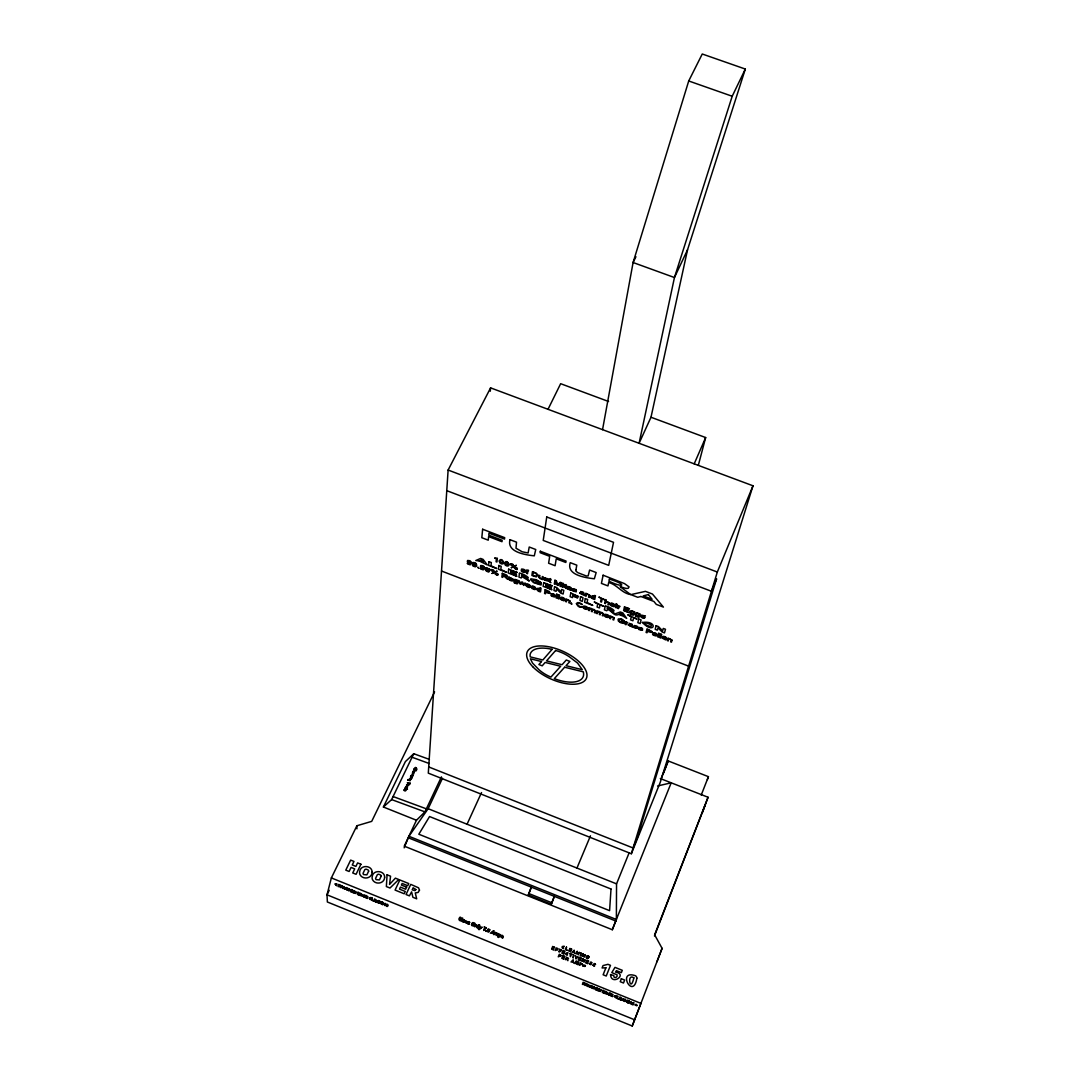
<?xml version="1.0" encoding="UTF-8"?>
<svg xmlns="http://www.w3.org/2000/svg" width="1080" height="1080" viewBox="0 0 1080 1080"><rect width="100%" height="100%" fill="white"/><g stroke="black" fill="none" stroke-linecap="round" stroke-linejoin="round"><path stroke-width="1.5" d="M612.36 929.799L616.37 919.472L616.545 883.859L629.1 852.903M404.163 847.841L408.901 836.271L428.152 808.704L442.476 778.248M448.119 470.043L428.301 773.145L631.355 853.74L660.285 782.231L752.99 485.784L490.59 387.869L448.119 470.043L717.323 572.036L631.355 853.74M490.28 391.217L490.59 387.869M602.546 429.651L633.096 262.521L688.716 80.973L702.257 54L745.322 69.053L687.542 249.777L650.997 417.245L639.09 443.286L674.447 277.533L732.2 96.255L745.322 69.053M528.296 895.064L531.32 887.153L528.296 895.064L551.286 904.298L554.324 896.373L551.286 904.298M434.592 691.875L371.709 821.367L356.886 825.755L331.358 877.918L327.011 894.807L327.362 901.989L632.232 1026L662.081 948.321L654.629 934.821L708.048 797.256L660.312 778.545M698.355 465.224L705.659 437.549L650.997 417.245M375.894 901.908L374.666 900.356C374.787 900.153 378.378 900.774 374.463 898.938L373.869 901.085L378.743 903.055L378.27 900.477L376.083 901.976M707.373 779.571L708.426 776.668L668.223 760.954L663.606 773.024M702.365 812.633L708.048 797.256M632.232 1026L640.899 1003.374L331.358 877.918M656.951 961.754L662.081 948.321M654.48 935.942L705.186 805.005M701.231 795.069L708.426 776.668M661.446 777.708L668.223 760.954M717.323 572.036L752.99 485.784M576.963 868.064L590.476 835.812M694.197 463.846L705.659 437.549M467.06 824.229L481.518 792.572M441.423 776.871L424.94 811.877L416.475 820.247L404.231 846.153L612.252 929.705L671.193 782.811L657.585 785.97M687.542 249.777L674.447 277.533L633.096 262.521L635.931 256.729M416.475 820.247L383.4 807.016L405.392 761.589L413.762 753.718L429.435 759.429M383.4 807.016L391.621 799.578L413.762 753.718M329.211 890.312L327.011 894.807L634.595 1019.79M548.019 409.307L560.655 383.697L608.567 401.49M688.716 80.973L732.2 96.255M412.061 757.255L429.314 763.547M393.08 796.541L426.37 808.826M391.621 799.578L424.94 811.877M446.769 490.671L711.45 591.273L716.607 578.786L637.349 837.527L633.11 847.989L428.706 766.935M441.518 571.023L688.608 666.131M428.152 808.704L616.545 883.859M408.901 836.271L616.37 919.472M408.82 837.986L615.87 921.038M528.62 893.457L551.651 902.705M630.923 612.549C630.167 609.984 635.067 611.807 633.245 613.44A1.445 0.716 23.5 0 1 632.543 613.521L631.463 613.102A1.445 0.716 23.5 0 1 630.855 612.509M636.323 614.615C635.58 612.05 640.481 613.886 638.644 615.506A1.445 0.716 23.4 0 1 637.943 615.587L636.863 615.168A1.445 0.716 23.4 0 1 636.255 614.588M356.886 825.755L356.913 828.833M404.298 790.115C406.796 788.13 405.243 792.464 405.689 790.115C402.908 792.761 405.054 787.401 404.298 790.115M498.002 574.452L497.853 575.073A1.607 0.796 25.8 0 1 497.259 575.276L495.153 574.034A3.092 1.512 25.8 0 1 495.248 573.21L497.219 573.426A1.512 0.743 25.8 0 1 497.839 574.007L498.002 574.452M513.702 580.176L514.134 581.351A1.917 0.945 25.5 0 0 515.174 582.134C520.02 584.172 509.247 580.946 516.767 583.754A1.85 0.905 25.5 0 0 517.779 583.349L518.225 580.5L514.85 579.339L513.702 580.176M636.876 978.115C633.258 1001.025 616.329 969.057 635.594 975.78A3.686 3.483 28 0 1 636.741 977.535L636.876 978.115M412.965 773.064L412.965 773.064M472.271 924.494C474.538 928.112 474.62 920.295 472.271 924.494M573.156 962.159L573.75 963.077L573.129 959.823L571.023 961.97L573.156 962.159M574.209 952.506L574.803 953.411L574.182 950.184L572.09 952.317L574.209 952.506M607.797 993.789L608.634 995.045A1.971 1.499 24.4 0 0 609.538 995.301L610.443 994.451C604.098 995.099 615.019 991.467 607.797 993.789M637.7 628.128L634.311 627.831L633.555 626.751L636.808 628.074L634.055 625.523L637.362 626.36L637.794 627.115L634.811 626.022L637.7 628.128M575.977 569.66L575.977 571.131L577.827 572.697L586.319 575.964L588.155 575.91L589.599 570.051L596.16 572.562L594.351 578.772C585.832 577.8 566.069 575.168 570.24 562.667L576.801 565.164L575.977 569.66M591.732 609.431L591.394 611.415L592.231 611.739C591.435 608.243 596.579 610.119 594.324 612.549L595.161 612.873L595.553 610.835L594.176 609.579A1.836 0.905 24.1 0 0 592.907 609.377L591.246 608.458A1.877 0.931 24.2 0 0 589.95 608.243L588.965 607.649L588.438 610.295L589.288 610.605L590.018 608.648L591.732 609.431M525.677 571.239L524.88 572.413L522.207 571.685A2.255 1.121 25.5 0 1 521.249 570.807L521.559 569.052L524.016 569.484A2.322 1.161 25.5 0 1 525.582 570.902L525.677 571.239M537.881 575.195L536.342 576.869L531.9 575.438L532.454 571.644L536.571 573.399L537.881 575.195M642.506 629.977L639.117 629.681L638.361 628.601L641.628 629.924L638.861 627.372L642.182 628.209L642.614 628.965L639.617 627.79L642.506 629.977M576.423 603.693L578.286 606.393A4.482 2.214 24.4 0 0 579.798 607.014L580.284 607.136A2.794 1.377 24.4 0 0 581.526 607.176L582.35 606.704L580.878 606.623A1.958 0.972 24.4 0 1 580 606.609L577.463 604.962L578.057 603.234A2.106 1.04 24.4 0 1 579.177 603.248L582.228 604.571A2.7 1.337 24.4 0 0 580.946 603.49L579.569 602.91A3.591 1.769 24.4 0 0 578.313 602.64A2.97 1.472 24.4 0 0 577.287 602.735L576.423 603.693M644.814 617.612C644.342 619.718 639.009 616.1 641.493 616.477C644.585 619.029 643.68 616.707 641.061 615.317C653.346 617.855 634.865 612.913 644.814 617.612M493.763 930.771L493.722 934.497L493.007 933.35L490.361 933.134L493.763 930.771M407.889 780.057C413.492 782.163 407.876 777.965 407.889 780.057M513.176 565.015L513.014 565.637A1.633 0.81 25.7 0 1 512.406 565.866L510.287 564.597A3.146 1.566 25.7 0 1 510.368 563.76L512.379 563.963A1.525 0.756 25.7 0 1 513 564.557L513.176 565.015M525.879 584.888L526.689 586.427L529.16 587.466A2.079 1.026 25.3 0 0 529.97 587.385C520.101 582.525 533.574 590.112 529.942 585.32A2.214 1.094 25.3 0 0 528.849 584.537L527.89 584.172A2.255 1.107 25.3 0 0 526.662 584.077L525.879 584.888M599.724 612.495L599.36 614.48L600.197 614.804C599.427 611.307 604.571 613.183 602.289 615.6L603.126 615.924L603.545 613.899L602.168 612.644A1.836 0.905 24 0 0 600.899 612.441L599.225 611.523A1.877 0.931 24 0 0 597.942 611.307L596.957 610.713L596.403 613.346L597.254 613.67L597.996 611.712L599.724 612.495M631.327 1003.334L632.178 1004.589A1.971 1.499 23.7 0 0 633.082 1004.846L633.987 1003.995C627.669 1004.616 638.577 1001.025 631.327 1003.334M592.974 965.061C596.295 968.706 593.136 962.105 595.593 964.346C591.962 961.295 595.876 967.815 592.974 965.061M642.411 622.458C654.683 635.445 658.706 620.244 642.411 622.458M355.712 892.107C354.888 894.942 353.943 889.839 355.712 892.107M363.272 895.765C364.487 898.034 363.96 895.145 365.256 896.305L364.473 897.197A1.931 1.458 31.7 0 1 363.596 896.94C360.95 893.646 367.97 895.388 363.272 895.765M517.361 568.715L517.199 569.336A1.633 0.81 25.6 0 1 516.591 569.565L514.471 568.296A3.132 1.552 25.6 0 1 514.566 567.459L516.577 567.662A1.525 0.756 25.6 0 1 517.199 568.256L517.361 568.715M531.158 586.913L531.968 588.465L534.438 589.491A2.079 1.026 25.2 0 0 535.262 589.41L532.008 587.331L535.694 588.749L535.235 587.358A2.214 1.094 25.2 0 0 534.141 586.575L533.183 586.211A2.268 1.121 25.2 0 0 531.954 586.102L531.158 586.913M573.17 960.538L573.156 961.646L572.413 961.349L573.17 960.538M574.223 950.9L574.209 951.993L573.467 951.696L574.223 950.9M589.383 963.616C592.663 967.235 589.68 960.701 592.015 962.901C588.384 959.85 592.299 966.357 589.383 963.616M361.881 894.605C361.112 897.44 360.099 892.337 361.881 894.605M579.771 593.014L584.253 595.485L583.605 592.353L580.621 591.53L583.457 593.339L579.771 593.014M610.538 974.592C611.213 986.242 628.182 974.295 615.533 972.108L616.424 970.65L621.365 972.635L622.283 970.313L614.993 967.37L611.78 972.621L617.045 974.795C618.179 977.697 613.13 978.858 613.778 975.524L610.538 974.592M590.639 596.484L591.449 598.118L594.716 599.495L595.471 595.769L594.621 595.445L594.121 596.538A1.796 0.905 24.2 0 0 593.042 595.89L590.639 596.484M633.839 977.859C630.342 993.951 626.481 972.608 633.839 977.859M386.14 905.04C387.356 907.308 386.829 904.419 388.125 905.593L387.342 906.471A1.944 1.472 31.1 0 1 386.464 906.215C383.805 902.894 390.906 904.702 386.14 905.04M459.769 919.661L460.877 920.336L462.051 917.946L462.74 918.216C462.834 923.049 456.368 920.457 460.067 917.136L460.742 917.406L459.769 919.661M517.266 581.283L516.969 582.053A1.418 0.702 25.5 0 1 516.321 582.147L515.255 581.742A1.418 0.702 25.5 0 1 514.634 581.148L515.511 579.865L517.266 581.283M346.154 889.07C349.421 892.809 346.1 886.626 348.476 888.921C344.858 885.627 349.232 891.999 346.154 889.07M524.799 570.996C521.788 574.317 521.384 566.298 524.799 570.996M575.478 955.733L575.991 958.932L578.003 956.759L575.991 958.149L575.478 955.733M499.284 560.979L499.784 562.788A1.958 0.972 25.9 0 0 500.837 563.571C506.75 566.001 501.579 555.957 499.284 560.979M501.876 936.913C503.645 939.398 500.324 932.918 503.199 936.252C503.712 936.063 502.443 940.288 501.876 936.913M512.798 578.988C515.201 583.565 505.643 578.799 509.679 578.502C517.631 581.108 501.66 573.871 512.798 578.988M538.866 577.004L539.595 578.354L542.754 579.582L543.173 576.855L542.322 576.531C543.2 580.136 537.894 578.192 539.973 575.626L539.123 575.303L538.866 577.004M479.655 926.087L479.574 928.773L478.467 929.367L479.156 929.651L482.152 927.099L480.209 928.233L479.655 926.087M555.35 595.809L554.526 596.957L551.867 596.214A2.241 1.107 24.8 0 1 550.935 595.364L551.286 593.663L553.743 594.095A2.295 1.134 24.8 0 1 555.269 595.485L555.35 595.809M504.617 563.018L505.103 564.827A1.958 0.972 25.8 0 0 506.156 565.61C512.082 568.053 506.939 557.995 504.617 563.018M467.357 921.672C466.736 926.114 462.281 918.675 467.357 921.672M500.567 935.375C499.608 938.385 498.717 933.579 500.567 935.375M566.339 954.005C569.389 955.395 565.394 956.016 566.042 953.087C569.308 952.574 568.067 952.79 566.339 954.005M467.991 923.198L468.923 923.697L468.139 921.74L469.908 922.374L468.45 922.307L469.26 924.237L467.735 923.981L467.303 923.022L467.991 923.198M493.074 931.365L493.02 932.729L492.102 932.364L493.074 931.365M562.545 947.443C565.569 948.821 561.587 949.442 562.235 946.526C565.542 946.026 564.219 946.202 562.545 947.443M662.958 637.592L666.171 639.657A2.106 1.04 22.8 0 1 665.293 639.725L662.256 638.091L663.039 636.404A2.281 1.134 22.8 0 1 664.322 636.525L665.293 636.889A2.228 1.107 22.8 0 1 666.374 637.673L666.698 639.023L662.958 637.592M414.261 768.582C413.856 770.418 416.718 766.112 416.34 769.311C417.42 771.471 416.624 764.883 414.261 768.582M470.624 563.234L470.624 563.328A4.496 2.2 26.4 0 1 470.286 564.043L467.221 563.261A1.809 0.891 26.3 0 0 468.167 564.125L469.584 564.664A2.241 1.094 26.3 0 0 470.462 564.705L471.474 563.369L470.961 561.735A2.349 1.147 26.3 0 0 469.314 560.642C465.332 559.183 467.991 564.503 470.624 563.234M462.78 921.091L463.712 921.591L462.942 919.634L464.711 920.268L463.252 920.133L464.049 922.131L462.524 921.875L462.092 920.916L462.78 921.091M560.277 598.077L561.06 599.63L563.531 600.656A2.079 1.026 24.7 0 0 564.368 600.575C554.364 595.62 567.783 603.329 564.394 598.536A2.214 1.094 24.7 0 0 563.301 597.767L562.343 597.389A2.268 1.121 24.7 0 0 561.101 597.281L560.277 598.077M475.875 565.245L475.875 565.34A4.496 2.2 26.3 0 1 475.538 566.055L472.473 565.286A1.809 0.891 26.2 0 0 473.405 566.136L474.822 566.676A2.241 1.094 26.2 0 0 475.713 566.717L476.726 565.38L476.226 563.746A2.349 1.147 26.2 0 0 474.579 562.667C470.583 561.195 473.229 566.514 475.875 565.245M487.714 931.122C489.267 932.796 489.159 926.573 487.714 931.122M537.287 589.235C539.447 593.973 540.932 586.778 537.287 589.235M567.014 587.466L567.797 589.032L570.308 590.072A2.106 1.053 24.6 0 0 571.144 589.99C561.006 584.928 574.425 592.758 571.185 587.912A2.241 1.121 24.6 0 0 570.092 587.115L569.12 586.75A2.295 1.147 24.6 0 0 567.851 586.643L567.014 587.466M618.935 620.014L619.205 621.162A2.147 1.067 23.6 0 0 619.88 621.783L623.214 622.823L621.446 620.96L624.362 622.067L624.051 623.417L620.582 622.674L618.381 621.108L618.071 619.434A4.509 2.228 23.6 0 1 618.638 618.867L621.864 619.124L624.443 621.27L621.189 619.326L618.935 620.014M407.444 787.199C405.621 790.803 404.46 784.215 407.444 787.199M408.416 785.16C406.607 788.764 405.445 782.177 408.416 785.16M483.759 568.269L483.759 568.364A4.496 2.2 26.1 0 1 483.408 569.079L483.003 569.268A1.377 0.675 26.1 0 1 482.045 569.12L480.344 568.296A1.823 0.891 26.1 0 0 481.275 569.16L482.693 569.7A2.241 1.107 26.1 0 0 483.584 569.74L484.61 568.404L484.124 566.784A2.349 1.147 26.1 0 0 482.476 565.691C478.481 564.219 481.1 569.538 483.759 568.269M614.358 996.408C616.262 998.676 616.288 997.92 615.074 996.192C618.043 996.813 615.965 994.491 614.358 996.408M644.855 623.376L646.529 625.293L650.201 626.441A2.079 1.04 23.1 0 0 651.213 626.117L651.375 625.536A2.025 1.013 23.1 0 0 650.7 624.577L645.989 622.782A2.052 1.026 23.2 0 0 644.99 623.093L644.855 623.376M554.499 595.58C551.408 598.779 551.151 590.963 554.499 595.58M652.037 631.625L651.929 632.097A2.228 1.107 23.1 0 1 651.254 632.448L647.379 631.314L647.001 632.772L646.096 632.421L647.014 628.83L652.037 631.625M369.644 898.371C371.952 899.775 369.981 900.41 369.131 897.993C371.561 897.035 371.695 897.845 369.644 898.371M500.148 561.303C502.227 567.81 503.969 557.118 500.148 561.303M628.236 624.821L632.664 627.264L632.124 624.226L629.14 623.389L631.935 625.185L628.236 624.821M381.146 876.245L379.418 879.917L376.151 879.647A2.12 1.985 -5.1 0 1 375.597 878.351L377.325 874.733A2.16 2.012 -4.9 0 1 378.715 874.233L380.565 874.976A2.147 1.998 -4.9 0 1 381.146 876.245M587.75 608.243L586.872 609.363L584.199 608.634A2.241 1.107 24.3 0 1 583.268 607.77L583.673 606.082L586.157 606.528A2.308 1.134 24.3 0 1 587.668 607.918L587.75 608.243M387.072 874.8L386.37 886.559L389.988 888.017L398.75 879.512L395.375 878.148L389.543 884.452L390.555 876.204L387.072 874.8M505.481 563.342C507.546 569.849 509.315 559.157 505.481 563.342M591.705 986.324C595.404 989.658 587.858 986.607 592.394 987.714C588.735 984.609 595.836 987.323 591.705 986.324M368.631 871.196L366.889 874.854L363.623 874.571A2.12 1.971 -6.1 0 1 363.069 873.288L364.811 869.67A2.16 1.998 -5.9 0 1 366.214 869.184L368.064 869.927A2.147 1.998 -5.9 0 1 368.631 871.196M413.343 772.875C415.814 774.995 409.901 772.916 413.343 772.875M601.223 990.252L600.453 991.454L598.469 990.887L599.238 988.78L601.223 990.252M607.568 992.817L606.798 994.019L604.813 993.465L605.583 991.359L607.568 992.817M411.656 778.505C411.021 780.489 407.943 777.505 411.156 778.693C409.738 776.898 411.44 777.154 411.656 778.505M413.073 775.562C412.56 777.627 409.226 774.428 412.479 775.778C411.575 774.05 412.56 774.13 413.073 775.562M611.01 889.015L609.593 910.656L418.838 834.233L429.557 816.548L611.01 889.015M477.779 925.722L476.995 927.72L476.793 925.412L474.782 926.829L475.794 924.534L477.779 925.722M340.079 885.56L339.107 885.006L340.079 885.56M340.497 886.667L338.108 886.572L338.661 884.426L340.443 885.263L340.497 886.667M412.844 771.485C413.316 772.942 416.529 770.553 412.844 771.485M569.97 600.993L569.646 603.072L568.809 602.748C570.969 600.264 565.623 598.333 566.46 601.857L565.623 601.533L566.096 598.874L569.97 600.993M342.792 886.693L341.779 886.086L342.792 886.693M489.78 929.799C487.647 936.603 486.014 926.181 489.78 929.799M588.965 956.786C585.185 954.774 586.98 959.499 588.803 957.474L587.777 958.567A1.958 1.85 21.4 0 1 586.859 958.325C584.429 956.934 588.357 954.018 588.965 956.786M609.039 616.41L608.148 617.531L605.462 616.788A2.241 1.107 23.9 0 1 604.53 615.938L604.976 614.264L607.46 614.709A2.308 1.147 23.9 0 1 608.971 616.1L609.039 616.41M586.872 608C583.686 611.186 583.592 603.41 586.872 608M549.167 581.202L550.854 582.687L550.004 581.823L550.26 579.947L551.164 579.92L550.476 578.637L548.856 579.029L549.167 581.202M610.038 603.936L610.781 605.502L613.292 606.542A2.12 1.053 23.8 0 0 614.156 606.461C604.004 601.452 616.99 608.837 614.264 604.409A2.241 1.121 23.9 0 0 613.17 603.625L612.198 603.248A2.295 1.147 23.9 0 0 610.915 603.139L610.038 603.936M343.629 888.057L345.236 889.353L346.113 887.45L344.588 888.84L344.007 886.586L343.629 888.057M609.134 602.802L608.742 604.868L607.892 604.543C610.146 602.006 604.76 600.075 605.502 603.625L604.652 603.302L605.435 599.589L606.299 599.913L606.002 601.25L609.134 602.802M589.748 595.323L589.37 597.456L588.519 597.119C590.774 594.594 585.333 592.65 586.143 596.214L585.306 595.89L585.819 593.19L589.748 595.323M591.503 596.822C593.582 601.614 595.337 594.324 591.503 596.822M339.944 886.518L338.891 885.857L339.944 886.518M600.642 990.13C599.602 992.939 598.887 987.863 600.642 990.13M343.359 886.802L342.482 887.301L343.156 888.624L341.644 887.018L340.781 887.652L341.334 885.505L343.359 886.802M477.86 567.297L478.764 568.188L477.86 567.297M564.678 587.142L566.365 588.627L565.515 587.763L565.799 585.9L566.717 585.873L566.028 584.591L564.394 584.982L564.678 587.142M607 992.709C605.988 995.504 605.245 990.441 607 992.709M482.639 529.24L481.815 537.719L488.255 540.176L488.619 536.598L501.998 541.701L502.16 540.284L488.768 535.167L488.983 533.156L504.522 539.096L504.698 537.664L482.639 529.24M608.175 616.181C604.908 619.34 604.908 611.591 608.175 616.181M629.964 611.537L630.302 612.698A1.958 0.986 23.5 0 0 631.341 613.494C636.336 615.573 625.172 612.265 632.853 615.128A1.89 0.945 23.5 0 0 633.974 614.723L634.73 611.914L631.274 610.713L629.964 611.537M635.364 613.602L635.715 614.763A1.958 0.986 23.4 0 0 636.741 615.573C641.75 617.639 630.558 614.331 638.253 617.193A1.89 0.945 23.4 0 0 639.387 616.788L640.143 613.994L636.687 612.792L635.364 613.602M489.011 561.681L488.606 565.434L496.706 568.539L490.995 565.691L491.333 562.572L489.011 561.681M405.729 787.212L406.971 787.374L405.729 787.212M406.714 785.174L407.943 785.336L406.714 785.174M497.664 934.025L497.624 936.063L498.245 933.674L495.032 932.31L494.033 934.619L495.99 933.188L496.152 935.469L497.664 934.025M494.721 558.185L496.409 558.711L496.085 561.708L496.921 562.032L497.354 558.185L494.721 558.185M614.156 617.936L613.75 620.001L612.9 619.677C615.168 617.22 609.822 615.303 610.551 618.773L609.714 618.449L610.281 615.83L614.156 617.936M498.852 565.448L498.42 569.201L506.534 572.306L500.823 569.457L501.188 566.352L498.852 565.448M576.95 961.376L576.72 963.333L577.922 961.767L578.745 962.105L577.706 964.67L578.016 962.442L576.653 964.251L576.41 961.794L575.087 963.616L576.126 961.038L576.95 961.376M502.308 573.318L501.863 577.058L502.754 577.395L502.956 575.748L503.995 576.139L507.83 579.352L505.575 576.707L506.776 576.936A1.809 0.891 25.7 0 0 507.56 576.599L506.696 575.1L502.308 573.318M503.159 574.074L503.01 575.316L506.615 576.221L503.159 574.074M510.017 539.69C506.466 552.218 525.636 554.904 534.289 555.836L535.748 549.504L529.227 547.02L528.106 552.974L522.113 551.759L515.997 548.221L516.524 542.174L510.017 539.69M657.167 634.878L656.208 635.985L653.495 635.229A2.255 1.121 23 0 1 652.577 634.379L653.09 632.718L655.628 633.191A2.322 1.147 23 0 1 657.113 634.568L657.167 634.878M508.653 569.174L508.181 572.954L516.956 576.315L510.597 573.21L510.719 572.184L516.51 574.398L510.8 571.55L510.908 570.713L517.226 572.468L508.653 569.174M511.893 579.488C510.368 581.648 507.506 577.193 511.893 579.488M519.44 573.305L518.94 577.071L521.262 577.962L521.951 576.585L529.308 581.054L525.555 577.868C533.696 579.852 521.492 572.427 519.44 573.305M521.681 574.844L521.559 575.802L526.338 577.125L521.681 574.844M526.298 570.389L526.662 573.426L527.499 573.75L527.837 571.361C528.808 571.266 529.173 569.295 526.298 570.389M656.289 634.635C652.887 637.767 653.09 630.072 656.289 634.635M533.29 572.441L532.872 575.33C537.327 578.799 538.205 572.387 533.29 572.441M540.324 551.245L540.108 552.677L549.693 556.335L548.613 563.234L555.106 565.718L556.227 558.819L565.812 562.477L566.055 561.074L540.324 551.245M536.247 581.594L538.826 583.24L537.462 583.457A7.034 3.483 25.2 0 1 535.262 582.701L533.628 581.742A2.12 1.053 25.2 0 1 532.859 580.716L534.992 579.974L541.242 582.768L536.476 579.771L530.982 578.853A2.902 1.431 25.2 0 0 530.442 579.501L533.588 582.606L541.053 585.009L541.283 583.524L536.247 581.594M546.737 516.983L543.226 540.432L608.702 565.367L613.521 542.322L546.737 516.983M584.577 983.421L583.416 983.327L584.577 983.421M584.928 984.501L582.404 984.38L583.16 982.274L584.982 983.124L584.928 984.501M540.243 587.871L539.811 588.951A1.769 0.878 25.1 0 0 538.731 588.303C533.858 587.642 538.637 592.11 540.5 591.881L541.067 588.195L540.243 587.871M543.713 582.62L543.132 586.346L551.934 589.721L545.562 586.615L545.724 585.603L551.543 587.831L545.832 584.969L545.954 584.145L552.326 585.913L543.713 582.62M545.144 589.748L544.563 593.447L545.468 593.798L545.697 592.299L549.504 593.406A2.2 1.094 24.9 0 0 550.112 593.042L549.207 591.422L545.144 589.748M545.981 590.531L545.778 591.854L549.113 592.731L545.981 590.531M587.358 984.568L586.143 984.501L587.358 984.568M471.569 924.102L471.528 924.791A1.552 1.472 4.8 0 0 472.001 925.628L473.985 926.06L475.146 923.967A1.566 1.485 4.9 0 0 474.674 923.116L473 922.59A1.701 1.607 4.9 0 0 472.217 922.982L471.569 924.102M671.99 640.13L671.476 642.155L670.626 641.831C673.043 639.401 667.683 637.511 668.25 640.926L667.413 640.602L668.129 638.024L671.99 640.13M554.931 580.257L554.31 584.01L555.188 584.348L555.714 581.148L557.172 585.117L557.995 585.428L560.534 583.052L560.007 586.197L560.885 586.535L561.533 582.782L560.29 582.309L557.726 584.753L556.308 580.784L554.931 580.257M554.553 586.778L553.946 590.49L556.119 591.327L556.524 588.911L560.79 593.123L563.139 594.027L563.787 590.301L561.6 589.464L561.168 591.948L556.848 587.642L554.553 586.778M556.7 594.189L556.079 597.861L556.915 598.185L557.537 594.513L556.7 594.189M582.174 964.076L579.299 965.317L580.338 962.739L582.174 964.076M588.141 985.932L589.748 987.228L590.827 985.379L589.113 986.715L588.654 984.488L588.141 985.932M558.819 594.999L558.198 598.671L559.035 598.995L559.656 595.323L558.819 594.999M562.721 584.334L562.248 587.061L563.099 587.385L563.571 584.672L562.721 584.334M562.896 583.308L563.652 584.159L562.896 583.308M561.141 955.584L558.265 956.813L559.319 954.248L561.141 955.584M501.269 935.591C501.161 938.237 498.353 935.537 498.501 937.453L497.867 937.197L499.244 934.011L501.269 935.591M584.361 984.339L583.079 984.245L584.361 984.339M570.807 593.001L570.132 596.7L572.468 597.605L572.764 596.025L577.611 597.888L572.873 595.404L573.035 594.527L578.664 596.687L570.807 593.001M587.966 984.69L586.994 985.163L587.601 986.486L586.13 984.879L585.158 985.487L585.913 983.38L587.966 984.69M356.265 892.472L355.617 893.443L353.714 892.904L354.281 890.757L356.265 892.472M571.239 603.139C570.591 604.894 573.089 604.449 571.239 603.139M384.656 877.163C384.575 883.751 375.287 885.182 372.506 879.66A5.481 5.103 -5.1 0 1 372.209 876.744C372.816 869.508 384.669 870.21 384.656 877.163M362.435 894.969L361.787 895.941L359.883 895.401L360.45 893.255L362.435 894.969M372.127 872.1C372.019 878.675 362.758 880.106 359.978 874.598A5.481 5.09 -6 0 1 359.694 871.682C360.315 864.473 372.168 865.148 372.127 872.1M580.649 596.768L579.947 600.467L582.296 601.371L583.011 597.672L580.649 596.768M583.389 593.703C581.688 595.876 578.948 591.368 583.389 593.703M585.306 598.59L584.591 602.249L592.785 605.394L587.061 602.532L587.668 599.495L585.306 598.59M594.378 602.033L597.713 603.976L597.078 607.041L599.427 607.932L600.062 604.881L603.518 606.204L594.378 602.033M603.113 575.208L601.425 583.416L607.959 585.913L608.688 582.512C617.112 584.591 621.743 593.231 630.558 594.54L620.163 586.683C622.35 586.967 628.83 590.517 629.073 586.872L624.537 583.619L603.113 575.208M599.09 597.159L601.29 598.482L600.601 601.749L601.519 602.1L602.208 598.833L604.517 599.711L599.09 597.159M609.404 579.11L608.958 581.202C624.645 588.762 627.102 584.429 609.404 579.11M605.178 606.177L604.395 609.849L606.758 610.74C608.58 606.569 613.697 616.558 617.463 614.858L618.611 614.399L623.282 616.181L626.683 618.394L622.85 612.941L620.352 611.982L614.966 613.899L611.213 610.7C619.488 612.779 607.406 605.313 605.178 606.177M607.406 607.702L607.203 608.634L612.077 609.984L607.406 607.702M581.567 964.022C580.338 965.331 580.487 962.375 581.567 964.022M616.019 604.746L615.425 607.433L616.275 607.757L616.883 605.083L616.019 604.746M616.248 603.734L616.99 604.584L616.248 603.734M410.387 780.327L409.171 780.233L410.387 780.327M618.165 605.57L617.571 608.256L618.422 608.58C619.488 605.273 621.621 607.284 618.165 605.57M560.534 955.517C559.373 956.84 559.427 953.87 560.534 955.517M624.483 606.879L623.619 610.578L628.803 612.562L624.645 610.497L624.942 609.242L628.884 610.281L625.037 608.796L625.307 607.676L629.519 608.81L624.483 606.879M467.978 561.263L469.976 562.937A1.404 0.689 26.3 0 0 470.475 562.761L470.543 562.046A1.512 0.743 26.3 0 0 470.084 561.479L467.978 561.263M625.765 621.769L625.158 624.375L625.995 624.699C627.102 621.473 629.168 623.457 625.765 621.769M627.952 614.898L631.287 616.856L630.558 619.88L632.921 620.784L633.65 617.76L637.119 619.083L627.952 614.898M473.229 563.288L475.227 564.948A1.404 0.689 26.2 0 0 475.74 564.773L475.794 564.057A1.512 0.743 26.2 0 0 475.349 563.49L473.229 563.288M414.572 771.633L413.924 771.957L414.572 771.633M493.844 571.037L493.682 571.414A1.62 0.796 25.9 0 1 493.101 571.631L490.995 570.389A3.105 1.525 25.9 0 1 491.076 569.565L493.047 569.768A1.512 0.743 25.9 0 1 493.668 570.348L493.844 571.037M567.837 958.433L566.568 958.446L567.837 958.433M631.854 625.523C630.045 627.601 627.48 623.214 631.854 625.523M481.113 566.312L483.111 567.986A1.404 0.689 26.1 0 0 483.624 567.797L483.692 567.081A1.512 0.743 26.1 0 0 483.246 566.528L481.113 566.312M638.726 619.029L637.835 622.661L640.197 623.565L641.101 619.933L638.726 619.029M415.84 889.542L414.909 890.622L412.195 889.826L413.154 887.76L415.84 889.542M466.736 921.713L465.71 921.564L466.736 921.713M647.825 629.613L647.487 630.895L651.078 631.543L647.825 629.613M335.151 884.007L336.704 885.735L335.651 884.399L337.122 884.101L335.151 884.007M568.445 958.527L567.378 959.175L567.851 960.687L566.514 958.892L565.407 959.702L566.474 957.137L568.445 958.527M349.151 888.678L348.57 890.825L350.406 890.528L350.69 891.675L351.257 889.529L350.501 890.163L349.151 888.678M351.81 889.758L351.243 891.904L353.255 892.715L352.026 891.176C351.891 890.595 356.171 892.202 351.81 889.758M656.14 625.712L655.196 629.316L657.383 630.167L658.017 627.804L662.121 631.976L664.497 632.894L665.483 629.276L663.269 628.438L662.62 630.855L658.463 626.589L656.14 625.712M357.98 892.255L357.413 894.402L359.424 895.226L358.195 893.673C358.061 893.092 362.354 894.713 357.98 892.255M658.706 633.312L657.747 636.889L658.598 637.214L659.556 633.65L658.706 633.312M366.012 895.509L365.432 897.655L367.443 898.479L366.228 896.927C366.066 896.346 370.413 897.98 366.012 895.509M660.852 634.136L659.88 637.713L660.731 638.037L661.702 634.473L660.852 634.136M372.209 898.047L371.628 900.167L373.491 900.923L372.263 900.032L372.209 898.047M379.62 901.03L379.026 903.177L379.917 901.976L381.132 904.028L381.726 901.881L380.835 903.11L379.62 901.03M382.28 902.111L382.226 904.473L382.28 902.111M383.332 902.543L382.738 904.676L383.63 903.488L384.845 905.54L385.452 903.393L384.548 904.622L383.332 902.543M486.216 569.768L487.769 571.307A1.404 0.689 26 0 0 488.484 571.374L488.93 570.821A1.404 0.689 26 0 0 487.931 569.889L487.337 569.579A1.391 0.689 26 0 0 486.216 569.768M491.751 569.903L493.02 571.05L491.751 569.903M495.923 573.561L497.192 574.708L495.923 573.561M485.825 567.783C487.283 569.268 483.719 569.74 486.959 571.374C490.536 573.359 488.889 569.781 489.605 569.7A1.863 0.918 26 0 0 489.591 569.052L485.825 567.783M511.056 564.111L512.339 565.272L511.056 564.111M515.241 567.81L516.524 568.971L515.241 567.81M419.486 890.163L418.136 892.418L415.26 892.917L416.678 898.817L412.898 897.291L411.601 891.864L409.388 895.874L406.039 894.51L410.751 884.372L418.568 887.814L419.486 890.163M593.946 986.634L593.177 988.74L595.148 988.484L595.364 989.631L596.12 987.525L595.269 988.133L593.946 986.634M596.7 987.755L595.931 989.861L597.996 990.698L596.822 989.159C597.051 988.862 600.696 989.793 596.7 987.755M603.045 990.333L602.276 992.426L604.341 993.276L603.167 991.724C603.41 991.44 607.055 992.372 603.045 990.333M611.307 993.681L610.524 995.774L612.603 996.624L611.429 995.072C611.672 994.788 615.317 995.72 611.307 993.681M617.679 996.273L616.896 998.365L618.827 999.149L617.585 998.231L617.679 996.273M620.001 997.205L619.218 999.297L621.297 1000.148L620.109 998.595C620.365 998.312 624.011 999.243 620.001 997.205M625.32 999.351L624.524 1001.457L625.55 1000.296L626.697 1002.335L627.48 1000.229L626.441 1001.43L625.32 999.351M628.061 1000.472L627.818 1002.793L628.061 1000.472M629.14 1000.904L628.344 1003.01L629.37 1001.849L630.518 1003.887L631.314 1001.781L630.261 1002.983L629.14 1000.904M635.269 1005.075C639.725 1007.681 633.879 1001.943 636.741 1005.21L635.269 1005.075M621.365 978.737L620.204 981.679L623.498 983.016L624.659 980.073L621.365 978.737M605.907 967.761L603.126 974.768L606.231 976.023L610.484 965.345L607.946 964.318L603.032 965.588L602.073 967.977L605.907 967.761M586.656 961.929L587.709 963.671L585.657 962.834L586.697 960.269L588.708 961.079L587.061 960.917L588.019 962.483L586.656 961.929M585.104 966.384L583.024 966.074L585.104 966.384M585.428 965.601L583.349 965.291L585.428 965.601M544.253 577.854L547.128 580.473L543.861 579.15L544.414 580.055L547.911 580.959L545.022 578.367L548.006 579.461L547.533 578.678L544.253 577.854M580.824 959.067L579.015 959.648L580.351 960.701L578.286 959.864L579.339 957.299L581.337 958.109L579.704 957.947L580.824 959.067M583.065 953.775L582.026 956.34L583.214 954.869L584.172 957.204L585.212 954.639L584.01 956.151L583.065 953.775M582.917 958.743L581.864 961.308L583.052 959.837L584.024 962.186L585.063 959.607L583.862 961.119L582.917 958.743M577.193 951.399L576.139 953.964L577.327 952.492L578.286 954.828L579.339 952.263L578.124 953.775L577.193 951.399M580.946 952.911L580.446 955.692L580.946 952.911M571.333 950.198L569.511 950.778L570.848 951.817L568.796 950.994L569.849 948.429L571.846 949.239L570.213 949.091L571.333 950.198M570.105 953.559L570.402 956.678L571.28 954.545L572.251 954.437L570.105 953.559M573.642 954.99L573.143 957.785L573.642 954.99M562.91 952.331L563.949 954.072L561.897 953.235L562.95 950.67L564.962 951.48L563.328 951.332L564.273 952.871L562.91 952.331M562.896 955.692L561.83 958.257L563.895 959.094L562.558 958.041L564.206 957.893L563.261 956.34L564.908 956.502L562.896 955.692M566.5 947.106L565.448 949.644L567.351 950.413L566.177 949.428L566.5 947.106M557.496 949.685L555.188 950.522L556.254 947.97L558.104 948.713L556.619 948.618L557.496 949.685M559.602 949.32L559.089 952.101L559.535 951.008L560.668 951.466L559.967 949.968L561.452 950.076L559.602 949.32M552.677 946.526L551.624 949.077L553.676 949.914L552.339 948.875L553.986 948.726L553.055 947.174L554.688 947.336L552.677 946.526M572.657 588.735L575.505 591.341L572.238 590.018L572.764 590.922L576.288 591.827L573.426 589.154L576.423 590.342L575.964 589.558L572.657 588.735M486.297 927.801L483.8 930.474L483.786 929.286A5.468 5.184 6.9 0 1 484.65 928.476L485.312 928.071L484.096 926.91L486.297 927.801M485.744 930.542L486.122 931.419L485.744 930.542M479.048 924.817L477.657 927.99L478.292 928.247L479.696 925.074L479.048 924.817M406.593 887.166L405.635 889.232L400.437 887.139L399.506 889.137L405.27 891.459L404.19 893.768L395.077 890.082L399.83 879.957L408.753 883.562L407.754 885.722L402.151 883.453L401.396 885.074L406.593 887.166M404.798 788.238L407.417 789.21L404.798 788.238M407.471 782.676L409.414 783.959C408.632 786.753 411.386 781.015 409.644 783.473L407.471 782.676M410.562 776.237L412.236 777.384L410.562 776.237M413.748 769.608L416.354 770.567L413.748 769.608M412.722 777.02L412.722 777.02M360.923 864.243L356.076 874.301L352.728 872.951L354.699 868.874L351.081 867.416L349.11 871.479L345.789 870.143L350.663 860.099L353.97 861.435L352.269 864.945L355.901 866.417L357.601 862.907L360.923 864.243M488.835 569.147L486.621 568.283L488.835 569.147M527 584.685L529.578 586.008L528.336 584.712A1.431 0.702 25.3 0 0 527.337 584.55A1.499 0.729 25.3 0 0 527 584.685M532.292 586.71L534.87 588.033L533.628 586.75A1.431 0.702 25.2 0 0 532.629 586.589A1.499 0.729 25.2 0 0 532.292 586.71M568.175 587.264L570.793 588.6L569.552 587.29A1.445 0.729 24.6 0 0 568.539 587.129A1.512 0.756 24.6 0 0 568.175 587.264M561.425 597.888L564.003 599.211L562.774 597.929A1.431 0.702 24.7 0 0 561.762 597.767A1.499 0.743 24.7 0 0 561.425 597.888M520.857 583.173L518.886 580.757L520.02 584.024L520.898 584.361L522.18 582.674L523.733 585.455L525.649 583.349L524.84 583.038L523.422 584.685L522.72 582.228L521.856 581.904L520.857 583.173M611.226 603.747L613.832 605.083L612.63 603.788A1.458 0.729 23.9 0 0 611.591 603.625A1.512 0.756 23.9 0 0 611.226 603.747M663.323 636.998L665.901 638.321L664.74 637.052A1.445 0.716 22.8 0 0 663.701 636.876A1.512 0.743 22.8 0 0 663.323 636.998M541.499 661.54L538.893 664.538L542.201 665.82L545.157 662.445L560.668 666.265L550.935 677.079A21.56 10.004 24.3 0 1 538.866 669.614L532.548 663.093L530.402 658.813L541.499 661.54M552.096 649.364L542.849 659.988L530.226 656.883L530.037 654.952A28.809 13.405 24.3 0 1 552.096 649.364M555.633 650.484L546.52 660.893L562.059 664.713L566.285 660.015L569.889 661.419L566.028 665.685L582.269 669.681L577.543 663.039L569.241 656.735A21.695 10.139 24.3 0 0 555.633 650.484M377.838 900.869L377.987 901.814L377.838 900.869M564.624 667.238L554.31 678.632A28.809 13.405 24.3 0 0 583.281 671.827L564.624 667.238M622.471 1000.08L621.486 1000.215L623.916 998.784L624.226 1001.336L622.471 1000.08M623.444 999.162L622.782 999.783L623.525 1000.093L623.444 999.162M496.895 571.172L492.062 573.44L496.895 571.172M516.281 565.38L511.326 567.702L516.281 565.38M479.277 560.966L475.794 560.52L480.64 558.441L483.098 559.386L487.31 564.948L479.277 560.966M481.748 559.791L480.06 560.601L483.192 561.803L481.748 559.791M621.378 613.305L619.488 614.061L622.674 615.276L621.378 613.305M640.886 596.484L637.754 597.294L630.801 594.635L645.449 591.354L652.442 594.027L663.417 607.095L656.276 604.368L653.9 601.452L640.886 596.484M648.392 594.567L643.235 595.89L652.131 599.292L648.392 594.567M533.345 667.332A32.414 15.093 24.3 0 0 584.982 680.454A32.414 15.093 24.3 0 0 552.096 647.487A32.414 15.093 24.3 0 0 533.345 667.332"/></g></svg>
